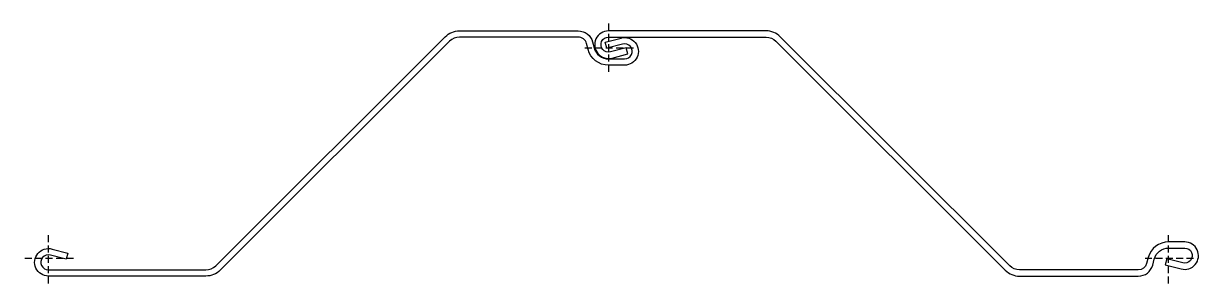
# Model space of a CAD drawing. Header units: millimetres. Extents: x -36 to 1658, y -36 to 340.
import ezdxf

# ---------------------------------------------------------------- set-up
doc = ezdxf.new("R2010")
doc.units = ezdxf.units.MM
doc.linetypes.add('DASHED', pattern=[0.75, 0.5, -0.25])
doc.layers.add('ref', color=251, linetype='Continuous', plot=False)

msp = doc.modelspace()

# ---------------------------------------------------------------- linework, layer by layer
for points in [[(825.6, 318.6, -1.140282), (830.7, 279.4), (807.6, 279.4, -0.340671), (778.1, 302.1), (775.9, 310.6, 0.340671), (763.8, 319.9), (592.6, 319.9, 0.198912), (578.4, 314), (247.6, -16.8, -0.198912), (227.1, -25.2), (0, -25.2, -1.140281), (5.2, 13.9), (27.9, 7.8), (25.5, -0.9), (2.8, 5.2, 1.140281), (0, -16.2), (227.1, -16.2, 0.198912), (241.3, -10.4), (572.1, 320.4, -0.198912), (592.6, 328.9), (763.8, 328.9, -0.340671), (784.6, 312.9), (786.8, 304.4, 0.340671), (807.6, 288.4), (830.7, 288.4, 1.140282), (827.9, 309.9), (805.2, 303.8), (802.9, 312.5)], [(1571.4, -25.2, 0.340671), (1592.2, -9.3), (1594.4, -0.7, -0.340671), (1615.1, 15.3), (1638.3, 15.3, -1.140282), (1635.5, -6.2), (1612.8, -0.1), (1610.4, -8.8), (1633.2, -14.9, 1.140282), (1638.3, 24.2), (1615.1, 24.2, 0.340671), (1585.7, 1.6), (1583.5, -7, -0.340671), (1571.4, -16.2), (1400.2, -16.2, -0.198912), (1386, -10.4), (1055.2, 320.4, 0.198912), (1034.7, 328.9), (807.6, 328.9, 1.140281), (812.7, 289.7), (835.5, 295.8), (833.1, 304.5), (810.4, 298.4, -1.140281), (807.6, 319.9), (1034.7, 319.9, -0.198912), (1048.8, 314), (1379.6, -16.8, 0.198912), (1400.2, -25.2)]]:
    msp.add_lwpolyline(points, format="xyb", close=True)
at = {"layer": 'ref', "linetype": 'DASHED', "ltscale": 20}
for p, q in [((807.6, 339.6), (807.6, 267.7)), ((843.5, 303.7), (771.6, 303.7)), ((0, -36), (0, 36)), ((1615.1, -36), (1615.1, 36)), ((36, 0), (-36, 0)), ((1651.1, 0), (1579.2, 0))]:
    msp.add_line(p, q, dxfattribs=at)

doc.saveas('drawing.dxf')
